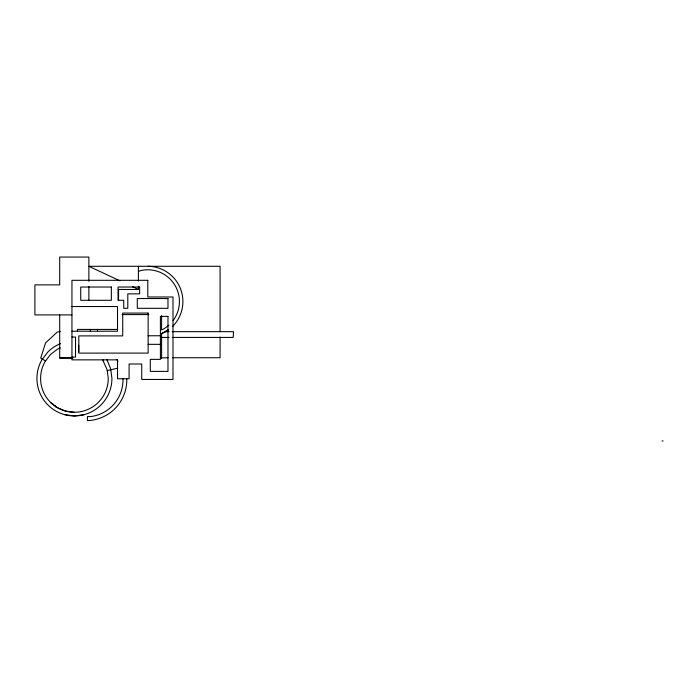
<?xml version="1.0" encoding="UTF-8"?>
<svg xmlns="http://www.w3.org/2000/svg" width="698" height="698" viewBox="0 0 698 698"><rect width="100%" height="100%" fill="white"/><g stroke="black" fill="none" stroke-linecap="round" stroke-linejoin="round"><path stroke-width="1.05" d="M103.147 359.679L102.938 360.482L107.108 369.678L108.26 378.438A33.836 33.836 0 0 1 65.673 411.113L57.515 407.737L50.509 402.362M168.105 357.725L160.636 357.961L161.604 357.961L161.604 333.565L168.331 329.7M60.482 347.909L57.515 349.14L50.509 354.514L45.126 361.52A33.836 33.836 0 0 0 65.673 411.113L74.433 412.274M161.604 333.565L165.295 332.039A35.232 35.232 0 0 0 168.715 329.788M138.405 271.435L141.127 270.466A31.742 31.742 0 0 1 173.087 320.548M107.239 370.647L117.7 368.16M60.333 331.367L57.236 332.1L45.553 342.901L40.702 358.057L45.545 360.979M84.135 414.664L74.433 415.938L64.722 414.664A37.5 37.5 0 0 1 41.95 359.688L47.909 351.923A37.5 37.5 0 0 1 60.586 343.582M59.696 357.961L72.714 357.926L59.696 357.961L59.696 314.911M138.405 286.276L138.405 289.461L118.564 289.461L118.564 300.21M71.946 306.535L117.517 306.535L117.517 331.218L71.946 331.218M122.115 314.571L148.796 314.571M71.946 314.911L34.9 314.911L34.9 284.88L59.696 284.88L59.696 257.056L88.873 257.056L88.873 281.285M117.517 329.43L77.469 329.43L77.469 331.218M165.784 331.663L169.038 331.663M172.232 331.663L233.507 331.663L233.219 337.439L172.301 337.439M148.133 335.764L160.409 335.764M71.946 337.064L75.524 337.064L75.524 357.106L71.946 357.106M161.604 337.439L169.038 337.439M148.133 344.332L160.409 344.332M172.432 357.725L220.088 357.725L220.088 336.959M662.044 440.944L663.1 440.944M119.951 280.832L88.873 266.296L220.088 266.296L220.088 331.663M132.576 286.73L138.405 289.461M55.212 405.966L56.425 407.449M106.907 359.688L110.65 368.727L111.933 378.438A37.5 37.5 0 0 1 64.722 414.664M161.604 315.601L161.604 329.98L162.041 329.831A31.742 31.742 0 0 0 168.872 325.146M138.405 266.296L138.405 281.032M97.493 329.43L97.493 331.218M90.374 329.43L90.374 331.218M88.873 286.546L88.873 300.219M78.726 345.257L78.726 351.731M122.979 378.604A36.933 36.933 0 0 1 90.6 416.593L87.433 416.566L87.433 420.624A40.711 40.711 0 0 0 126.757 378.569M116.784 359.426A36.933 36.933 0 0 1 117.927 361.25M147.679 266.296A35.232 35.232 0 0 1 172.589 326.437M147.802 280.308L71.946 280.308L71.946 359.854L117.517 359.854L117.517 378.761L129.095 378.761L129.095 363.99L141.738 363.99L141.738 379.45L172.999 379.45L172.999 296.99L147.802 296.99L147.802 280.308M111.348 287.026L80.732 287.026L80.732 300.297L111.348 300.297L111.348 287.026M139.635 287.026L118.032 287.026L118.032 300.297L123.729 300.297L123.729 308.307L127.804 308.307L127.804 293.858L139.635 293.858L139.635 287.026M167.974 298.535L137.297 298.535L137.297 308.307L167.974 308.307L167.974 298.535M148.133 313.07L122.726 313.07L122.726 335.895L78.813 335.895L78.813 353.101L148.133 353.101L148.133 313.07M167.974 316.395L160.409 316.395L160.409 359.365L150.297 359.365L150.297 371.388L167.974 371.388L167.974 316.395"/></g></svg>
